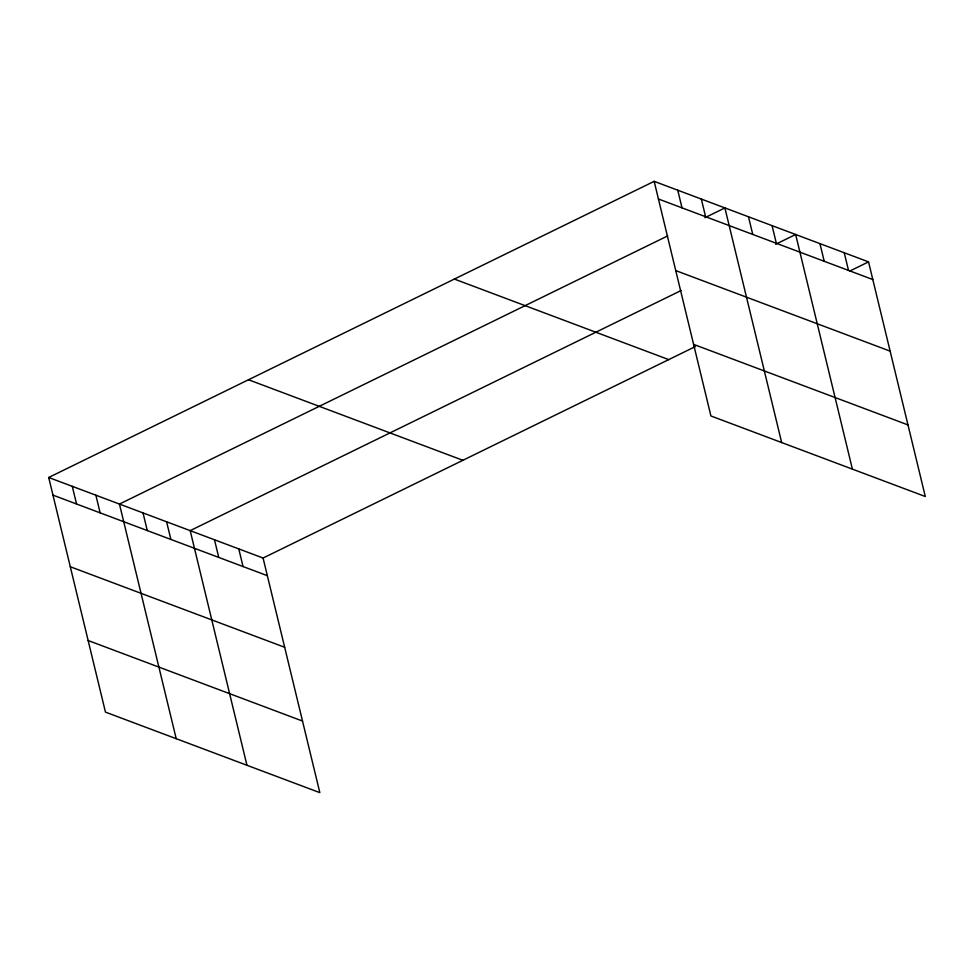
<?xml version="1.0" encoding="UTF-8"?>
<svg xmlns="http://www.w3.org/2000/svg" width="974" height="974" viewBox="0 0 974 974"><rect width="100%" height="100%" fill="white"/><g stroke="black" fill="none" stroke-linecap="round" stroke-linejoin="round"><path stroke-width="1.46" d="M48.7 477.479L263.077 558.029L319.837 792.653L105.46 712.116L48.7 477.479L654.163 181.347L868.54 261.884L925.3 496.521L710.923 415.971L654.163 181.347M667.628 235.939L119.449 504.057L176.209 738.694M704.92 217.689L724.899 207.925L781.672 442.561M681.094 290.532L190.186 530.635L246.946 765.272M775.669 244.267L795.648 234.503L852.408 469.139M263.077 558.029L695.375 346.574M849.888 271.003L868.54 261.884M658.436 199L872.801 279.538M675.761 270.602L890.126 351.139M693.598 344.37L907.975 424.92M454.359 279.063L668.736 359.613M248.504 379.75L462.881 460.3M52.973 495.133L267.351 575.683M70.298 566.746L284.664 647.284M88.147 640.515L302.512 721.052M844.239 252.753L848.512 270.407M819.95 243.622L824.211 261.288M772.065 225.639L776.339 243.293M748.482 216.776L752.756 234.442M701.329 199.061L705.59 216.715M677.746 190.198L682.019 207.852M238.776 548.898L243.05 566.551M214.487 539.766L218.748 557.42M166.603 521.784L170.876 539.438M143.02 512.921L147.293 530.574M95.866 495.206L100.139 512.86M72.283 486.343L76.556 503.996"/></g></svg>
